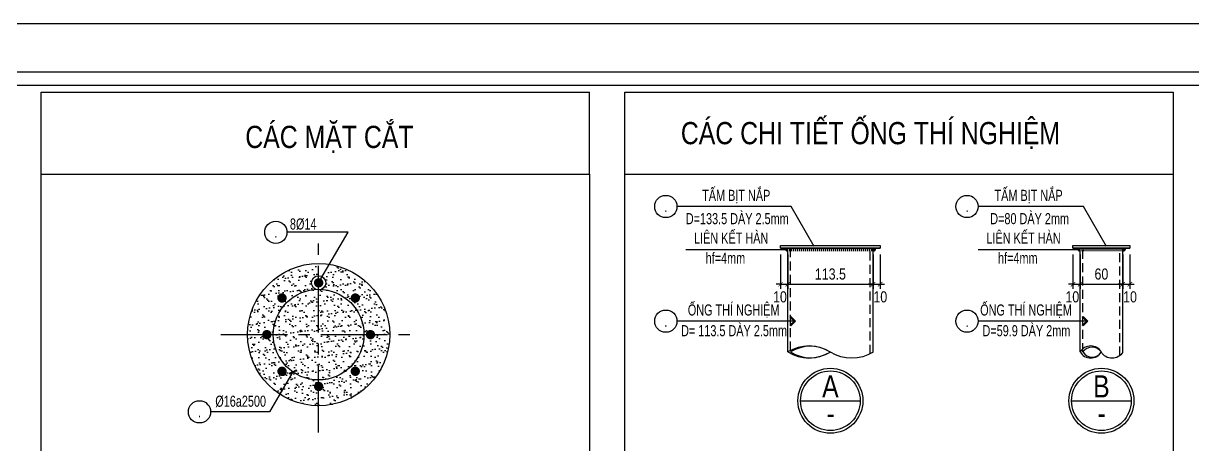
# Model space of a CAD drawing. Extents: x 171424 to 249266, y 74893 to 149166.
# Drawn here: x 181570 to 188149, y 115373 to 117743 of the extents above; entities that cross this region are included whole.
import ezdxf
from ezdxf.enums import TextEntityAlignment as Align

# ---------------------------------------------------------------- set-up
doc = ezdxf.new("R2010")
doc.units = 0
doc.header["$LTSCALE"] = 500
doc.header["$MEASUREMENT"] = 0
doc.header["$PDMODE"] = 3
doc.linetypes.add('CENTER2', pattern=[1.125, 0.75, -0.125, 0.125, -0.125])
doc.linetypes.add('HIDDEN', pattern=[0.375, 0.25, -0.125])
doc.layers.get('0').update_dxf_attribs({"linetype": 'CONTINUOUS'})
doc.layers.get('DEFPOINTS').update_dxf_attribs({"linetype": 'CONTINUOUS'})
for name, color, linetype in [('01.CDC.AXIS', 160, 'CENTER2'), ('02.CDC.DIM', 1, 'CONTINUOUS'), ('03.CDC.BORDER', 3, 'CONTINUOUS'), ('04.CDC.HIDDEN', 8, 'HIDDEN'), ('05.CDC.STEEL', 4, 'CONTINUOUS'), ('06.CDC.TEXT', 2, 'CONTINUOUS'), ('10.CDC.HATCH', 9, 'CONTINUOUS'), ('11.CDC.NOTE', 8, 'CONTINUOUS'), ('CDC-KHUNGTEN', 7, 'CONTINUOUS'), ('CDC.10.HATCH', 9, 'CONTINUOUS')]:
    doc.layers.add(name, color=color, linetype=linetype)
doc.styles.add('ARIAL', font='arial.ttf', dxfattribs={"width": 0.8})
doc.dimstyles.new('DIM25', dxfattribs={"dimscale": 25, "dimtxt": 2.5, "dimasz": 1, "dimexe": 1, "dimexo": 0, "dimgap": 1, "dimtad": 1, "dimdec": 0, "dimdsep": 46, "dimtxsty": 'ARIAL', "dimblk": 'ARCHTICK', "dimcen": 1, "dimdle": 1, "dimclrd": 1, "dimclre": 1, "dimclrt": 2, "dimadec": 0, "dimazin": 0, "dimtfac": 1, "dimtdec": 0, "dimtix": 1, "dimtmove": 2, "dimatfit": 3, "dimldrblk": 'ARCHTICK', "dimfxl": 1, "dimtolj": 1, "dimtzin": 0, "dimarcsym": 0})
pattern_1 = [(37.5, (87068.497, 53262.434), (-1.8898, 57.804713), [0, -45.6, 0, -51, 0, -48.75]), (7.5, (87068.5, 53262.43), (53.0933, 84.66438), [0, -24.6, 0, -41.1, 0, -15.75]), (327.5, (87031.597, 53262.434), (93.424256, 0.169772), [0, -15, 0, -54, 0, -70.5]), (317.5, (87031.6, 53262.43), (90.1838, 26.330267), [0, -7.5, 0, -35.4, 0, -40.5])]

# ---------------------------------------------------------------- blocks, each defined once
blk = doc.blocks.new('_ArchTick')
at = {"color": 0, "linetype": 'ByBlock', "const_width": 0.15}
blk.add_lwpolyline([(-0.5, -0.5), (0.5, 0.5)], dxfattribs=at)
blk = doc.blocks.new('*D864')
at = {"layer": '02.CDC.DIM', "color": 1, "lineweight": -2, "transparency": 16777216}
for p, q in [((185831, 116441.7), (185831, 116250.2)), ((185871, 116441.7), (185871, 116250.2)), ((185831, 116275.2), (185806, 116275.2)), ((185831, 116275.2), (185871, 116275.2)), ((185871, 116275.2), (185896, 116275.2))]:
    blk.add_line(p, q, dxfattribs=at)
at = {"layer": 'DEFPOINTS', "color": 0, "transparency": 16777216}
for p in [(185831, 116441.7), (185871, 116441.7), (185871, 116275.2)]:
    blk.add_point(p, dxfattribs=at)
at = {"layer": '02.CDC.DIM', "color": 1, "lineweight": -2, "transparency": 16777216, "xscale": 25, "yscale": 25, "zscale": 25}
blk.add_blockref('_ArchTick', (185831, 116275.2), dxfattribs=at)
at = {"layer": '02.CDC.DIM', "color": 1, "lineweight": -2, "transparency": 16777216, "xscale": 25, "yscale": 25, "zscale": 25, "rotation": 180}
blk.add_blockref('_ArchTick', (185871, 116275.2), dxfattribs=at)
at = {"layer": '02.CDC.DIM', "color": 2, "transparency": 16777216, "insert": (185827.2, 116203.7), "char_height": 62.5, "attachment_point": 5, "style": 'ARIAL'}
blk.add_mtext('\\A1;10', dxfattribs=at)
blk = doc.blocks.new('*D865')
at = {"layer": '02.CDC.DIM', "color": 1, "lineweight": -2, "transparency": 16777216}
for p, q in [((185871, 116441.7), (185871, 116250.2)), ((186351, 116441.7), (186351, 116250.2)), ((185846, 116275.2), (186376, 116275.2))]:
    blk.add_line(p, q, dxfattribs=at)
at = {"layer": 'DEFPOINTS', "color": 0, "transparency": 16777216}
for p in [(185871, 116441.7), (186351, 116441.7), (186351, 116275.2)]:
    blk.add_point(p, dxfattribs=at)
at = {"layer": '02.CDC.DIM', "color": 1, "lineweight": -2, "transparency": 16777216, "xscale": 25, "yscale": 25, "zscale": 25, "rotation": 180}
blk.add_blockref('_ArchTick', (185871, 116275.2), dxfattribs=at)
at = {"layer": '02.CDC.DIM', "color": 1, "lineweight": -2, "transparency": 16777216, "xscale": 25, "yscale": 25, "zscale": 25}
blk.add_blockref('_ArchTick', (186351, 116275.2), dxfattribs=at)
at = {"layer": '02.CDC.DIM', "color": 2, "transparency": 16777216, "insert": (186111, 116332.2), "char_height": 62.5, "attachment_point": 5, "style": 'ARIAL'}
blk.add_mtext('\\A1;113.5', dxfattribs=at)
blk = doc.blocks.new('*D866')
at = {"layer": '02.CDC.DIM', "color": 1, "lineweight": -2, "transparency": 16777216}
for p, q in [((186351, 116441.7), (186351, 116250.2)), ((186391, 116441.7), (186391, 116250.2)), ((186351, 116275.2), (186326, 116275.2)), ((186351, 116275.2), (186391, 116275.2)), ((186391, 116275.2), (186416, 116275.2))]:
    blk.add_line(p, q, dxfattribs=at)
at = {"layer": 'DEFPOINTS', "color": 0, "transparency": 16777216}
for p in [(186351, 116441.7), (186391, 116441.7), (186391, 116275.2)]:
    blk.add_point(p, dxfattribs=at)
at = {"layer": '02.CDC.DIM', "color": 1, "lineweight": -2, "transparency": 16777216, "xscale": 25, "yscale": 25, "zscale": 25}
blk.add_blockref('_ArchTick', (186351, 116275.2), dxfattribs=at)
at = {"layer": '02.CDC.DIM', "color": 1, "lineweight": -2, "transparency": 16777216, "xscale": 25, "yscale": 25, "zscale": 25, "rotation": 180}
blk.add_blockref('_ArchTick', (186391, 116275.2), dxfattribs=at)
at = {"layer": '02.CDC.DIM', "color": 2, "transparency": 16777216, "insert": (186391.9, 116203.7), "char_height": 62.5, "attachment_point": 5, "style": 'ARIAL'}
blk.add_mtext('\\A1;10', dxfattribs=at)
blk = doc.blocks.new('*D867')
at = {"layer": '02.CDC.DIM', "color": 1, "lineweight": -2, "transparency": 16777216}
for p, q in [((187476.2, 116441.7), (187476.2, 116250.2)), ((187516.2, 116441.7), (187516.2, 116250.2)), ((187476.2, 116275.2), (187451.2, 116275.2)), ((187476.2, 116275.2), (187516.2, 116275.2)), ((187516.2, 116275.2), (187541.2, 116275.2))]:
    blk.add_line(p, q, dxfattribs=at)
at = {"layer": 'DEFPOINTS', "color": 0, "transparency": 16777216}
for p in [(187476.2, 116441.7), (187516.2, 116441.7), (187516.2, 116275.2)]:
    blk.add_point(p, dxfattribs=at)
at = {"layer": '02.CDC.DIM', "color": 1, "lineweight": -2, "transparency": 16777216, "xscale": 25, "yscale": 25, "zscale": 25}
blk.add_blockref('_ArchTick', (187476.2, 116275.2), dxfattribs=at)
at = {"layer": '02.CDC.DIM', "color": 1, "lineweight": -2, "transparency": 16777216, "xscale": 25, "yscale": 25, "zscale": 25, "rotation": 180}
blk.add_blockref('_ArchTick', (187516.2, 116275.2), dxfattribs=at)
at = {"layer": '02.CDC.DIM', "color": 2, "transparency": 16777216, "insert": (187472.4, 116203.7), "char_height": 62.5, "attachment_point": 5, "style": 'ARIAL'}
blk.add_mtext('\\A1;10', dxfattribs=at)
blk = doc.blocks.new('*D868')
at = {"layer": '02.CDC.DIM', "color": 1, "lineweight": -2, "transparency": 16777216}
for p, q in [((187516.2, 116441.7), (187516.2, 116250.2)), ((187756.2, 116441.7), (187756.2, 116250.2)), ((187491.2, 116275.2), (187781.2, 116275.2))]:
    blk.add_line(p, q, dxfattribs=at)
at = {"layer": 'DEFPOINTS', "color": 0, "transparency": 16777216}
for p in [(187516.2, 116441.7), (187756.2, 116441.7), (187756.2, 116275.2)]:
    blk.add_point(p, dxfattribs=at)
at = {"layer": '02.CDC.DIM', "color": 1, "lineweight": -2, "transparency": 16777216, "xscale": 25, "yscale": 25, "zscale": 25, "rotation": 180}
blk.add_blockref('_ArchTick', (187516.2, 116275.2), dxfattribs=at)
at = {"layer": '02.CDC.DIM', "color": 1, "lineweight": -2, "transparency": 16777216, "xscale": 25, "yscale": 25, "zscale": 25}
blk.add_blockref('_ArchTick', (187756.2, 116275.2), dxfattribs=at)
at = {"layer": '02.CDC.DIM', "color": 2, "transparency": 16777216, "insert": (187636.2, 116332.1), "char_height": 62.5, "attachment_point": 5, "style": 'ARIAL'}
blk.add_mtext('\\A1;60', dxfattribs=at)
blk = doc.blocks.new('*D869')
at = {"layer": '02.CDC.DIM', "color": 1, "lineweight": -2, "transparency": 16777216}
for p, q in [((187756.2, 116441.7), (187756.2, 116250.2)), ((187796.2, 116441.7), (187796.2, 116250.2)), ((187756.2, 116275.2), (187731.2, 116275.2)), ((187756.2, 116275.2), (187796.2, 116275.2)), ((187796.2, 116275.2), (187821.2, 116275.2))]:
    blk.add_line(p, q, dxfattribs=at)
at = {"layer": 'DEFPOINTS', "color": 0, "transparency": 16777216}
for p in [(187756.2, 116441.7), (187796.2, 116441.7), (187796.2, 116275.2)]:
    blk.add_point(p, dxfattribs=at)
at = {"layer": '02.CDC.DIM', "color": 1, "lineweight": -2, "transparency": 16777216, "xscale": 25, "yscale": 25, "zscale": 25}
blk.add_blockref('_ArchTick', (187756.2, 116275.2), dxfattribs=at)
at = {"layer": '02.CDC.DIM', "color": 1, "lineweight": -2, "transparency": 16777216, "xscale": 25, "yscale": 25, "zscale": 25, "rotation": 180}
blk.add_blockref('_ArchTick', (187796.2, 116275.2), dxfattribs=at)
at = {"layer": '02.CDC.DIM', "color": 2, "transparency": 16777216, "insert": (187797.2, 116203.7), "char_height": 62.5, "attachment_point": 5, "style": 'ARIAL'}
blk.add_mtext('\\A1;10', dxfattribs=at)
blk = doc.blocks.new('KHUNG A1')
at = {"layer": 'CDC-KHUNGTEN'}
blk.add_lwpolyline([(10366.22, 712.17), (10366.22, 1278.17), (9655.22, 1278.17), (9655.22, 712.17)], close=True, dxfattribs=at)
at = {"layer": 'CDC.10.HATCH', "color": 8}
blk.add_lwpolyline([(9652.22, 709.17), (10447.22, 709.17), (10447.22, 1281.17), (9652.22, 1281.17)], close=True, dxfattribs=at)
at = {"layer": 'DEFPOINTS', "color": 1}
blk.add_lwpolyline([(9617.22, 698.17), (9617.22, 1292.17), (10458.22, 1292.17), (10458.22, 698.17), (9617.22, 698.17)], close=True, dxfattribs=at)

msp = doc.modelspace()

# ---------------------------------------------------------------- hatches: boundary and pattern name
at = {"layer": '10.CDC.HATCH'}
for points in [[(185870.98, 116461.89, -0.4142136), (185854.98, 116477.89), (185870.98, 116477.89)], [(186350.98, 116461.89), (186350.98, 116477.89), (186366.98, 116477.89, -0.4142136)], [(187516.2, 116461.89, -0.4142136), (187500.2, 116477.89), (187516.2, 116477.89)], [(187756.2, 116461.89), (187756.2, 116477.89), (187772.2, 116477.89, -0.4142136)]]:
    msp.add_hatch(color=256, dxfattribs=at).paths.add_polyline_path(points)
h = msp.add_hatch(dxfattribs=at)
h.set_pattern_fill('ANSI31', color=256, scale=90, angle=45, style=0)
h.set_pattern_definition([(270, (95028.173, 145686.033), (-11.25, -2e-15), [])])
h.paths.add_polyline_path([(186350.98, 116461.89), (185870.98, 116461.89), (185870.98, 116477.89), (186350.98, 116477.89)])
h = msp.add_hatch(dxfattribs=at)
h.set_pattern_fill('ANSI31', color=256, scale=90, angle=45, style=0)
h.set_pattern_definition([(270, (94997.028, 143608.096), (-11.25, -2e-15), [])])
h.paths.add_polyline_path([(187756.2, 116461.89), (187516.2, 116461.89), (187516.2, 116477.89), (187756.2, 116477.89)])
h = msp.add_hatch(dxfattribs=at)
h.set_pattern_fill('AR-SAND', color=256, scale=30, style=0)
h.set_pattern_definition(pattern_1)
h.paths.add_polyline_path([(183246.31, 116246.06, -0.0970286), (183231.22, 116243.1), (183231.22, 115991.5), (183486.22, 115991.5, 0.3969735)])
h.paths.add_polyline_path([(183486.22, 115991.5), (183231.22, 115991.5), (183231.22, 115736.5, 0.4142136)], flags=17)
h.paths.add_polyline_path([(183231.22, 115991.5), (182976.22, 115991.5, 0.4142136), (183231.22, 115736.5)])
h.paths.add_polyline_path([(183231.22, 116243.1, -0.0970286), (183216.12, 116246.06, 0.3969735), (182976.22, 115991.5), (183231.22, 115991.5)], flags=17)
h.paths.add_polyline_path([(183216.12, 116246.06, -0.3049297), (183191.22, 116283.1, -0.4142136), (183231.22, 116323.09), (183231.22, 116391.5, 0.4142136), (182831.22, 115991.5), (182926.5, 115991.5, -0.4142136), (182939.62, 116004.63, -0.4142136), (182952.75, 115991.5), (182976.22, 115991.5, -0.3969735)])
h.paths.add_polyline_path([(183034.31, 116206.97, -1), (183015.75, 116188.41, -1)], flags=16)
h.paths.add_polyline_path([(183292.01, 116386.85), (183251.44, 116317.6, -0.266226), (183271.21, 116283.1, -0.3049297), (183246.31, 116246.06, -0.3969735), (183486.22, 115991.5), (183509.68, 115991.5, -0.4142136), (183522.81, 116004.63, -0.4142136), (183535.93, 115991.5), (183631.22, 115991.5, 0.3701957)])
h.paths.add_polyline_path([(183446.68, 116188.41, -1), (183428.12, 116206.97, -1)], flags=16)
h.paths.add_polyline_path([(183631.22, 115991.5), (183535.93, 115991.5, -0.4142136), (183522.81, 115978.38, -0.4142136), (183509.68, 115991.5), (183486.22, 115991.5, -0.4142136), (183231.22, 115736.5), (183231.22, 115713.03, -0.4142136), (183244.34, 115699.91, -0.4142136), (183231.22, 115686.78), (183231.22, 115591.5, 0.4142136)])
h.paths.add_polyline_path([(183428.12, 115776.03, -1), (183446.68, 115794.6, -1)], flags=16)
h.paths.add_polyline_path([(182976.22, 115991.5), (182952.75, 115991.5, -0.4142136), (182939.62, 115978.38, -0.4142136), (182926.5, 115991.5), (182831.22, 115991.5, 0.2538041), (183013.15, 115656.17), (183086.58, 115781.49, -0.2467634)])
h.paths.add_polyline_path([(183015.75, 115794.6, -1), (183034.31, 115776.03, -1)], flags=16)
h = msp.add_hatch(dxfattribs=at)
h.set_pattern_fill('AR-SAND', color=256, scale=30, style=0)
h.set_pattern_definition(pattern_1)
h.paths.add_polyline_path([(183231.22, 115686.78, -0.4142136), (183218.09, 115699.91, -0.4142136), (183231.22, 115713.03), (183231.22, 115736.5, -0.1519218), (183086.58, 115781.49), (183013.15, 115656.17, 0.1451499), (183231.22, 115591.5)])

# ---------------------------------------------------------------- linework, layer by layer
at = {"layer": '01.CDC.AXIS'}
for p, q in [((183231.22, 115441.5), (183231.22, 116541.5)), ((182681.22, 115991.5), (183781.22, 115991.5))]:
    msp.add_line(p, q, dxfattribs=at)
at = {"layer": '03.CDC.BORDER'}
for p, q in [((184755.04, 116895.41), (184755.04, 117355.41)), ((181669.73, 116895.41), (184755.04, 116895.41)), ((184755.04, 116895.41), (184755.04, 107279.41)), ((184955.04, 116895.41), (188040.34, 116895.41)), ((185830.98, 116477.89), (186390.98, 116477.89)), ((185870.98, 115893.85), (185870.98, 116477.89)), ((186350.98, 115893.85), (186350.98, 116477.89)), ((187476.2, 116477.89), (187796.2, 116477.89)), ((187516.2, 115893.85), (187516.2, 116477.89)), ((187756.2, 115893.85), (187756.2, 116477.89))]:
    msp.add_line(p, q, dxfattribs=at)
msp.add_lwpolyline([(184755.04, 107279.41), (181669.73, 107279.41), (181669.73, 117355.41), (184755.04, 117355.41)], dxfattribs=at)
for points in [[(184955.04, 117355.41), (188040.34, 117355.41), (188040.34, 112426.68), (184955.04, 112426.68)], [(185830.98, 116477.89), (185830.98, 116493.89), (186390.98, 116493.89), (186390.98, 116477.89)], [(187476.2, 116477.89), (187476.2, 116493.89), (187796.2, 116493.89), (187796.2, 116477.89)]]:
    msp.add_lwpolyline(points, close=True, dxfattribs=at)
msp.add_circle((183231.22, 115991.5), 400, dxfattribs=at)
at = {"layer": '04.CDC.HIDDEN', "ltscale": 0.4}
for p, q in [((185886.98, 115902.86), (185886.98, 116477.89)), ((186334.98, 115883.79), (186334.98, 116477.89)), ((187532.2, 115893.85), (187532.2, 116477.89)), ((187740.2, 115874.1), (187740.2, 116477.89))]:
    msp.add_line(p, q, dxfattribs=at)
at = {"layer": '05.CDC.STEEL', "const_width": 26.25}
for points in [[(183244.34, 116283.1, 1), (183218.09, 116283.1, 1)], [(183034.31, 116206.97, 1), (183015.75, 116188.41, 1)], [(183446.68, 116188.41, 1), (183428.12, 116206.97, 1)], [(182939.62, 116004.63, 1), (182939.62, 115978.38, 1)], [(183522.81, 115978.38, 1), (183522.81, 116004.63, 1)], [(183015.75, 115794.6, 1), (183034.31, 115776.03, 1)], [(183428.12, 115776.03, 1), (183446.68, 115794.6, 1)], [(183218.09, 115699.91, 1), (183244.34, 115699.91, 1)]]:
    msp.add_lwpolyline(points, format="xyb", close=True, dxfattribs=at)
at = {"layer": '05.CDC.STEEL'}
msp.add_circle((183231.22, 115991.5), 255, dxfattribs=at)
for centre, start, end in [((185870.98, 116477.89), 180, 270), ((186350.98, 116477.89), 270, 0), ((187516.2, 116477.89), 180, 270), ((187756.2, 116477.89), 270, 0)]:
    msp.add_arc(centre, 16, start, end, dxfattribs=at)
at = {"layer": '10.CDC.HATCH'}
for centre in [(186110.98, 115619.29), (187636.2, 115619.37)]:
    msp.add_circle(centre, 182.71, dxfattribs=at)
at = {"layer": '11.CDC.NOTE'}
for p, q in [((185859.67, 116468.48), (185297.66, 116468.48)), ((187504.89, 116468.48), (186942.87, 116468.48)), ((185943.28, 115619.29), (186278.69, 115619.29)), ((187468.49, 115619.37), (187803.91, 115619.37))]:
    msp.add_line(p, q, dxfattribs=at)
for points in [[(186019.66, 116487.08), (185890.17, 116712.42), (185247.4, 116712.42)], [(187664.88, 116487.08), (187535.38, 116712.42), (186942.61, 116712.42)], [(183231.22, 116283.1), (183397.92, 116567.6), (183052.78, 116567.6)], [(185914.39, 116067.55), (185887.67, 116040.82), (185883.21, 116045.28), (185908.09, 116067.55), (185883.21, 116089.83), (185887.67, 116094.28), (185914.39, 116067.55), (185914.39, 116067.55), (185247.4, 116067.55)], [(187559.61, 116067.55), (187532.88, 116040.82), (187528.43, 116045.28), (187553.31, 116067.55), (187528.43, 116089.83), (187532.88, 116094.28), (187559.61, 116067.55), (187559.61, 116067.55), (186942.61, 116067.55)], [(183086.58, 115781.49), (182955.06, 115557.02), (182623.1, 115557.02)]]:
    msp.add_lwpolyline(points, dxfattribs=at)
for points in [[(186350.98, 115892.99, -0.2889796), (186110.73, 115892.99, 0.2859795), (185870.98, 115893.85, 0.5725531)], [(185870.98, 115893.85, 0.2823727), (186109.78, 115893.58, 0.2823727)], [(186110.73, 115892.99, 0.2918231), (185886.98, 115893.85)], [(185886.98, 115893.85, 0.2888372), (186109.78, 115893.58, 0.129847)], [(187756.2, 115892.99, -0.5773503), (187635.95, 115892.99, 0.5725531), (187516.2, 115893.85, 0.5725531)], [(187516.2, 115893.85, 0.5677757), (187635.44, 115893.85, 0.5677757)], [(187635.95, 115892.99, 0.54159), (187532.2, 115893.85)], [(187532.2, 115893.85, 0.553437), (187635.41, 115893.8, 0.219216)]]:
    msp.add_lwpolyline(points, format="xyb", dxfattribs=at)
at = {"layer": '11.CDC.NOTE', "const_width": 10}
msp.add_lwpolyline([(183064.59, 115771.23), (183108.58, 115791.74)], dxfattribs=at)
at = {"layer": '11.CDC.NOTE'}
for centre, radius in [((185184.9, 116712.42), 62.5), ((186880.11, 116712.42), 62.5), ((182990.28, 116567.6), 62.5), ((183231.22, 116283.1), 40), ((185184.9, 116067.55), 62.5), ((186880.11, 116067.55), 62.5), ((186110.98, 115619.29), 167.71), ((187636.2, 115619.37), 167.71), ((182560.6, 115557.02), 62.5)]:
    msp.add_circle(centre, radius, dxfattribs=at)

# ---------------------------------------------------------------- block references
at = {"xscale": 25, "yscale": 25, "zscale": 25}
msp.add_blockref('KHUNG A1', (-68982.15, 85438.58), dxfattribs=at)

# ---------------------------------------------------------------- texts
at = {"layer": '06.CDC.TEXT', "style": 'ARIAL'}
for s, height, width, p in [('CÁC MẶT CẮT', 125, 0.8, (183291.81, 117041.53)), ('CÁC CHI TIẾT ỐNG THÍ NGHIỆM', 125, 0.8, (186336.44, 117062.96)), ('hf=4mm', 62.5, 0.7, (185520.35, 116391.08)), ('hf=4mm', 62.5, 0.7, (187165.57, 116391.08))]:
    msp.add_text(s, height=height, dxfattribs=dict(at, width=width)).set_placement(p, align=Align.CENTER)
at = {"layer": '06.CDC.TEXT', "style": 'ARIAL', "width": 0.7}
for s, p in [('TẤM BỊT NẮP', (185581.18, 116777.7)), ('TẤM BỊT NẮP', (187226.4, 116777.7)), ('D=133.5 DÀY 2.5mm', (185586.94, 116651.82)), ('D=80 DÀY 2mm', (187232.15, 116651.82)), ('8%%C14', (183144.41, 116614.37)), ('LIÊN KẾT HÀN', (185552.62, 116544.41)), ('LIÊN KẾT HÀN', (187197.84, 116544.41)), ('ỐNG THÍ NGHIỆM', (185566.78, 116132.84)), ('ỐNG THÍ NGHIỆM', (187212, 116132.84)), ('D= 113.5 DÀY 2.5mm', (185568.9, 116021.4)), ('D=59.9 DÀY 2mm', (187214.12, 116021.4)), ('%%C16a2500', (182792.39, 115617.06))]:
    msp.add_text(s, height=62.5, dxfattribs=at).set_placement(p, align=Align.MIDDLE)
at = {"layer": '06.CDC.TEXT', "style": 'ARIAL'}
for s, height, width, p in [('.', 62.5, 0.7, (185184.9, 116712.42)), ('.', 62.5, 0.7, (186880.11, 116712.42)), ('.', 62.5, 0.7, (182990.28, 116567.6)), ('.', 62.5, 0.7, (185184.9, 116066.37)), ('.', 62.5, 0.7, (186880.11, 116065.12)), ('A', 125, 0.8, (186110.98, 115700.37)), ('B', 125, 0.8, (187636.2, 115700.45)), ('-', 125, 0.8, (186112.44, 115549.27)), ('-', 125, 0.8, (187637.65, 115549.35)), ('.', 62.5, 0.7, (182560.6, 115557.02))]:
    msp.add_text(s, height=height, dxfattribs=dict(at, width=width)).set_placement(p, align=Align.MIDDLE_CENTER)

# ---------------------------------------------------------------- dimensions: what is measured, and where the dimension line sits
at = {"layer": '02.CDC.DIM'}
for base, p1, p2, picture, middle in [((185870.98, 116275.23), (185830.98, 116441.74), (185870.98, 116441.74), '*D864', (185827.19, 116203.73)), ((186390.98, 116275.23), (186350.98, 116441.74), (186390.98, 116441.74), '*D866', (186391.94, 116203.73)), ((187516.2, 116275.23), (187476.2, 116441.74), (187516.2, 116441.74), '*D867', (187472.4, 116203.73)), ((187796.2, 116275.23), (187756.2, 116441.74), (187796.2, 116441.74), '*D869', (187797.16, 116203.73))]:
    dim = msp.add_linear_dim(base=base, p1=p1, p2=p2, text='10', dimstyle='DIM25', dxfattribs=at)
    dim.commit()
    dim.dimension.update_dxf_attribs({"geometry": picture, "text_midpoint": middle, "dimtype": 160})
for base, p1, p2, text, picture, middle in [((186350.98, 116275.23), (185870.98, 116441.74), (186350.98, 116441.74), '113.5', '*D865', (186110.98, 116332.16)), ((187756.2, 116275.23), (187516.2, 116441.74), (187756.2, 116441.74), '60', '*D868', (187636.2, 116332.14))]:
    dim = msp.add_linear_dim(base=base, p1=p1, p2=p2, text=text, dimstyle='DIM25', dxfattribs=at)
    dim.commit()
    dim.dimension.update_dxf_attribs({"geometry": picture, "text_midpoint": middle})

doc.saveas('drawing.dxf')
